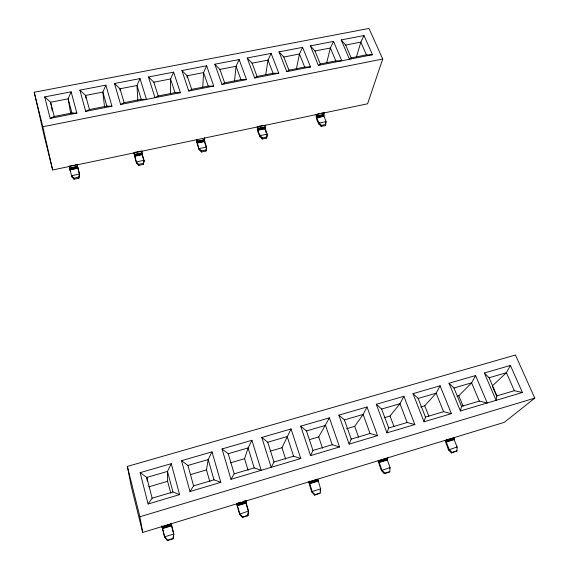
<?xml version="1.0" encoding="UTF-8"?>
<svg xmlns="http://www.w3.org/2000/svg" width="569" height="569" viewBox="0 0 569 569"><rect width="100%" height="100%" fill="white"/><g stroke="black" fill="none" stroke-linecap="round" stroke-linejoin="round"><path stroke-width="0.85" d="M170.551 93.857L170.558 78.97L173.616 72.135L148.473 76.971L154.988 97.69L158.196 95.969L175.017 92.647L180.373 92.676L173.616 72.135M316.122 114.589C315.994 118.957 317.858 123.665 321.179 126.439L325.432 125.529L326.073 121.624L323.811 115.799L324.259 112.562L321.158 113.21M265.318 124.945L265.111 128.181L267.245 134.128L266.605 138.096L262.217 139.028L262.401 137.94C259.308 135.273 257.124 130.635 258.12 126.46M456.943 450.925L452.099 452.419L449.161 449.396L446.082 441.43L446.096 440.278L453.998 437.867L454.14 439.638L457.078 446.964L456.943 450.925L451.452 452.96L448.521 449.944L445.015 440.342M161.802 526.055L164.633 537.2L167.421 540.55L173.019 538.822L173.787 534.006L171.226 523.238M173.019 538.822L173.787 534.006L164.619 536.823L164.633 537.2M187.087 77.519L187.13 75.762L181.924 70.542L206.654 65.791L213.731 86.083L188.766 91.019L181.924 70.542M257.224 126.972C257.408 131.361 258.817 136.176 262.217 139.028M204.548 137.712C203.546 142.378 208.162 146.425 205.957 151.048L201.433 152.015L199.129 149.683L197.166 142.229L197.13 139.277M202.77 87.498L203.574 72.576L206.654 65.791M201.433 152.015L201.497 150.927L199.186 148.594L206.59 147.022L205.957 151.048M378.044 460.734L381.372 470.584L384.274 473.671L389.288 472.128L389.801 471.623L390.071 467.554L387.14 459.396L387.105 458.244L388.001 457.256M389.801 471.623L384.779 473.173L381.87 470.072L378.961 461.893L378.918 460.734L387.105 458.244M325.738 124.433L321.471 125.344C318.491 122.755 315.688 118.117 317.274 114.028M320.084 491.04L320.617 488.892L317.772 479.354L309.28 481.943L312.111 491.509L314.984 494.689L320.191 493.081L320.617 488.892L312.111 491.509L311.769 491.979L314.636 495.151L320.191 493.081M234.471 81.239L236.05 66.289L239.151 59.546L214.826 64.219L221.981 84.454L246.526 79.603L239.151 59.546M325.432 125.529L325.688 123.43M236.533 503.309L239.57 514.163L242.401 517.427L247.792 515.763L248.262 512.32M247.792 515.763L248.568 511.033L246.036 502.42L246.178 500.421L243.767 501.161M265.751 74.525L267.999 60.094L271.114 53.401L247.188 57.995L254.649 77.996L278.796 73.223L271.114 53.401M266.605 138.096L267.245 134.128L260.061 135.657L259.884 136.752M209.84 481.723L206.476 469.894L208.19 459.56L211.995 451.857L181.518 460.684L189.975 491.524L220.815 482.334L211.995 451.857M484.347 373.001L489.091 377.759L496.901 395.875L496.097 400.334L484.347 373.001L510.407 365.454L522.406 392.496L460.421 410.967L449.019 383.229L475.577 375.54L487.242 402.973L479.297 401.102L461.53 406.373L460.421 410.967M296.321 69.311L299.436 54.005L302.573 47.355L279.03 51.879L286.776 71.644L310.539 66.95L302.573 47.355M133.871 152.897L136.46 163.026L138.736 165.401L143.402 164.405L144.028 160.323L142.207 154.107L141.873 150.885M143.402 164.405L144.028 160.323L136.389 161.945L136.46 163.026M326.755 62.498L330.376 48.009L333.526 41.409L310.361 45.861L318.391 65.399L372.496 54.709L363.996 35.548L341.194 39.93L349.494 59.254L351.194 57.874L366.443 54.866L372.496 54.709M69.951 169.349L71.794 176.788L74.034 179.221L78.856 178.189L79.475 174.043L77.818 167.691L69.951 169.349L69.283 166.141L73.237 165.309M78.856 178.189L79.475 174.043L71.587 175.721L71.794 176.788M318.818 124.206L319.109 123.103L326.073 121.624L325.774 122.726M321.179 126.439L321.471 125.344M356.457 56.921L360.824 42.113L363.996 35.548M424.047 421.8L425.47 417.07L418.137 398.428L413.016 393.656L440.086 385.818L451.395 413.656L424.047 421.8L413.016 393.656M248.134 470.35L244.599 458.699L248.084 447.945L251.918 440.299L222.052 448.948L230.986 479.304L300.773 458.522L291.043 428.969L261.776 437.447L271.164 467.334L273.995 462.021L293.59 456.203L300.773 458.522M382.709 59.012L367.588 103.793L52.647 169.996L44.538 137.364L34.218 92.249L369.004 28.45L382.709 59.012L42.803 126.759L34.218 92.249M242.401 517.427L242.579 517.015L239.741 513.743L237.23 505.101L237.337 503.117M386.956 432.845L388.712 427.98L381.628 409.054L376.308 404.282L403.905 396.294L414.844 424.538L386.956 432.845L376.308 404.282M239.57 514.163L248.568 511.033L248.376 511.46M349.131 444.112L351.229 439.097L344.401 419.894L338.875 415.121L367.019 406.97L377.567 435.641L349.131 444.112L338.875 415.121M71.132 91.829L76.872 113.131L50.15 118.409L44.695 96.915L71.132 91.829L68.145 98.814L70.705 113.565M105.87 85.158L111.958 106.197L85.699 111.389L79.873 90.151L105.87 85.158L102.861 92.086L104.54 106.887M180.373 92.676L120.642 104.483L114.461 83.508L140.024 78.593L136.987 85.478L137.812 100.322M285.688 459.197L281.989 447.718L291.043 428.969M310.539 455.605L312.993 450.442L306.449 430.946L300.709 426.174L329.408 417.866L339.551 446.964L310.539 455.605L300.709 426.174M171.255 463.657L179.591 494.617L148.104 503.992L140.145 472.661L171.255 463.657L167.478 471.416L167.613 481.31L170.8 493.309M329.408 417.866L318.683 436.942L309.557 439.624M367.019 406.97L363.107 414.452L354.693 426.366L346.549 428.763M403.905 396.294L399.971 403.713L390.042 415.989L384.182 417.71M440.086 385.818L436.131 393.186L424.744 405.797L420.633 407.006M475.577 375.54L471.601 382.852L458.813 395.789L457.12 396.287M510.407 365.454L506.417 372.716L492.277 385.967M230.986 479.304L234.2 473.828L254.194 467.889L261.199 470.307L251.918 440.299M189.975 491.524L193.588 485.876L213.994 479.823L220.815 482.334M309.28 481.943L309.863 481.04M148.104 503.992L152.129 498.174L172.962 491.993L179.591 494.617M314.636 495.151L314.984 494.689M381.372 470.584L390.071 467.554L389.559 468.067M384.274 473.671L384.779 473.173M448.521 449.944L457.078 446.964L456.423 447.519M451.452 452.96L452.099 452.419M534.782 398.129L504.319 422.333L142.691 532.449L131.233 486.324L127.356 466.431L515.45 355.013L534.782 398.129L139.889 516.766L142.691 532.449M318.391 65.399L320.319 63.97L335.817 60.911L341.763 60.783L333.526 41.409M286.776 71.644L288.945 70.158L304.692 67.05L310.539 66.95M254.649 77.996L257.06 76.452L273.07 73.294L278.796 73.223M221.981 84.454L224.648 82.854L240.922 79.639L246.526 79.603M188.766 91.019L191.696 89.354L208.24 86.09L213.731 86.083M120.642 104.483L124.127 102.69L141.233 99.312L146.461 99.376L140.024 78.593M85.699 111.389L89.475 109.525L106.872 106.097L111.958 106.197M50.15 118.409L54.226 116.481L71.929 112.989L76.872 113.131M162.037 526.033L164.619 536.823L167.414 540.187L173.026 538.452M242.579 517.015L247.984 515.343M162.499 528.601L171.639 525.813M237.394 505.756L246.199 503.074M309.557 483.742L318.043 481.154M379.125 462.519L387.311 460.029M446.245 442.049L454.14 439.638M238.141 502.868L240.552 502.135M162.087 526.773L171.233 523.985M237.053 503.942L245.865 501.261M162.108 526.915L171.255 524.127M237.06 504.084L245.865 501.403M309.266 482.092L317.751 479.503M378.883 460.89L387.069 458.394M446.039 440.427L453.941 438.023M162.151 527.107L171.29 524.319M237.074 504.283L245.879 501.602M309.266 482.292L317.751 479.703M378.869 461.082L387.055 458.593M446.011 440.626L453.913 438.222M162.201 527.349L171.34 524.561M237.117 504.518L245.915 501.837M309.287 482.526L317.772 479.944M378.876 461.324L387.062 458.827M446.011 440.868L453.906 438.457M162.265 527.627L171.404 524.838M237.166 504.795L245.964 502.114M309.33 482.804L317.815 480.215M378.911 461.594L387.091 459.098M446.032 441.139L453.927 438.727M162.336 527.932L171.475 525.144M237.23 505.101L246.036 502.42M309.394 483.102L317.872 480.513M378.961 461.893L387.14 459.396M446.082 441.43L453.977 439.019M162.414 528.26L171.554 525.479M237.309 505.421L246.114 502.74M309.465 483.415L317.95 480.833M379.032 462.206L387.219 459.709M446.153 441.736L454.048 439.325M312.993 450.442L332.204 444.745L339.551 446.964M351.229 439.097L370.063 433.514L377.567 435.641M388.712 427.98L407.184 422.497L414.844 424.538M425.47 417.07L443.585 411.693L451.395 413.656M496.901 395.875L514.333 390.704L522.406 392.496M148.715 486.858L167.613 481.31M190.501 474.589L206.476 469.894M230.573 462.817L244.599 458.699M270.147 451.196L281.989 447.718M181.518 460.684L187.941 465.456L208.19 459.56L213.994 479.823M222.052 448.948L228.233 453.721L248.084 447.945L254.194 467.889M261.776 437.447L267.729 442.22L287.181 436.558L293.59 456.203M306.449 430.946L325.518 425.392L332.204 444.745M344.401 419.894L363.107 414.452L370.063 433.514M381.628 409.054L399.971 403.713L407.184 422.497M418.137 398.428L436.131 393.186L443.585 411.693M449.019 383.229L453.948 387.994L471.601 382.852L479.297 401.102M489.091 377.759L506.417 372.716L514.333 390.704M71.587 175.721L73.835 178.161L78.664 177.13M141.02 151.062L134.213 152.492L134.469 155.166L136.389 161.945L138.672 164.327L143.345 163.331M201.497 150.927L206.028 149.96M262.401 137.94L266.797 137.001M69.823 168.794L77.754 167.407L69.887 169.071M134.469 155.166L142.086 153.559M197.116 141.958L204.506 140.401M257.857 129.156L265.019 127.641M316.777 116.73L323.725 115.265M134.526 155.437L142.143 153.829M197.166 142.229L204.548 140.671M257.899 129.419L265.062 127.911M316.812 116.994L323.761 115.528M134.583 155.714L142.207 154.107M197.223 142.506L204.605 140.941M257.949 129.689L265.111 128.181M316.862 117.264L323.811 115.799M70.023 169.633L77.882 167.969M134.654 155.991L142.271 154.384M197.287 142.776L204.669 141.219M258.013 129.96L265.175 128.445M316.919 117.527L323.875 116.062M69.247 166.482L70.03 169.896L77.953 168.239M134.718 156.255L142.342 154.647M197.358 143.032L204.74 141.475M258.084 130.216L265.246 128.701M316.997 117.783L323.946 116.311M74.816 164.974L76.395 164.647M258.923 126.29L262.921 125.45M318.057 113.864L319.607 113.537M69.667 168.09L77.533 166.433L77.185 164.477M134.355 154.462L141.98 152.855M197.045 141.261L204.435 139.704M257.821 128.459L264.99 126.944M316.777 116.04L323.733 114.575M69.71 168.296L77.533 166.433M134.384 154.668L142.008 153.061M197.052 141.468L204.442 139.91M257.821 128.665L264.983 127.157M316.762 116.247L323.711 114.782M69.759 168.531L77.69 167.137M134.419 154.903L142.044 153.303M197.08 141.702L204.47 140.145M257.828 128.9L264.998 127.392M316.762 116.481L323.711 115.016M148.473 76.971L153.843 82.213L170.558 78.97L175.017 92.647M214.826 64.219L219.876 69.418L236.05 66.289L240.922 79.639M247.188 57.995L252.088 63.18L267.999 60.094L273.07 73.294M279.03 51.879L283.782 57.035L299.436 54.005L304.692 67.05M310.361 45.861L314.97 50.997L330.376 48.009L335.817 60.911M341.194 39.93L345.66 45.051L360.824 42.113L366.443 54.866M140.145 472.661L146.809 477.434L152.129 498.174M44.695 96.915L50.57 102.221L54.226 116.481M79.873 90.151L85.578 95.436L89.475 109.525M114.461 83.508L119.995 88.771L124.127 102.69M345.66 45.051L351.194 57.874M492.619 386.756L496.687 396.209M458.813 395.789L463.109 406.174M314.97 50.997L320.319 63.97M453.948 387.994L461.53 406.373M424.744 405.797L428.905 416.323M283.782 57.035L288.945 70.158M390.042 415.989L394.068 426.665M252.088 63.18L257.06 76.452M265.296 130.443L266.171 132.833M354.693 426.366L358.584 437.198M219.876 69.418L224.648 82.854M208.24 86.09L203.574 72.576L187.13 75.762L191.696 89.354M318.683 436.942L322.538 448.258M206.519 148.111L204.499 141.98M311.769 491.979L308.626 481.872M199.129 149.683L197.13 143.537L196.497 139.732M153.843 82.213L158.196 95.969M267.729 442.22L273.995 462.021M141.233 99.312L136.987 85.478L119.995 88.771L120.144 90.514M264.877 129.234L265.005 129.647M246.192 504.106L248.134 510.642M142.599 156.404L144.085 161.397M228.233 453.721L234.2 473.828M106.872 106.097L102.861 92.086L85.578 95.436L85.947 98.046M187.941 465.456L193.588 485.876M142.35 155.572L142.008 154.213M71.929 112.989L68.145 98.814L50.57 102.221L52.341 110.884M172.962 491.993L167.478 471.416L146.809 477.434L147.207 480.947M79.66 175.11L77.107 164.832M173.773 534.383L171.034 523.764M245.794 502.733L245.524 501.63M70.25 170.807L70.03 169.896M127.356 466.431L139.889 516.766M317.189 479.802L317.317 480.336M42.803 126.759L52.647 169.996M73.835 178.161L74.034 179.221M204.179 140.614L203.965 139.284M141.717 152.833L141.489 151.297M138.672 164.327L138.736 165.401M167.414 540.187L167.421 540.55"/></g></svg>
